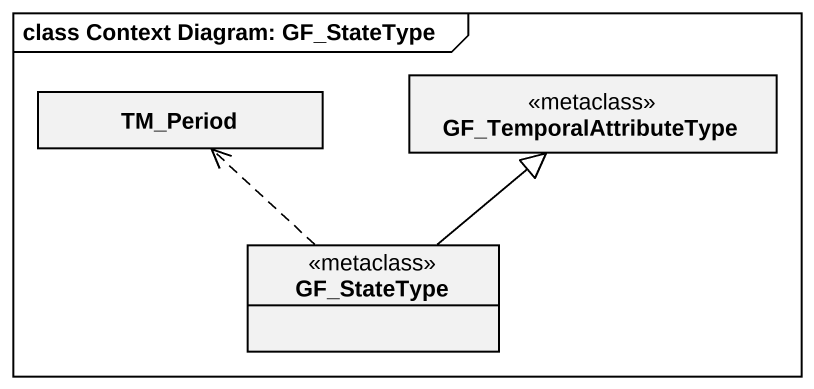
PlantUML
@startuml
mainframe class Context Diagram: GF_StateType
hide circle
hide empty members
class TM_Period
class GF_TemporalAttributeType <<metaclass>>
class GF_StateType <<metaclass>>
GF_StateType .up.> TM_Period
GF_StateType -up-|> GF_TemporalAttributeType
@enduml
